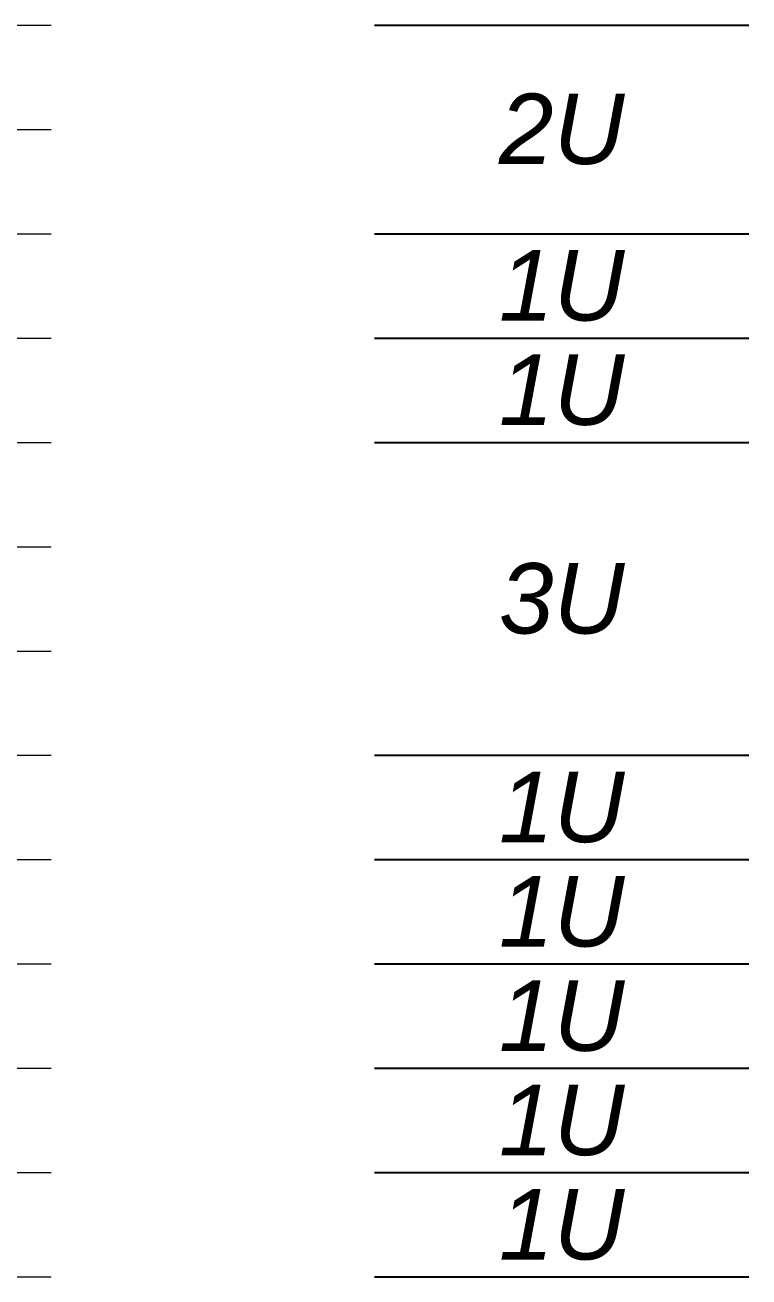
# Model space of a CAD drawing. Header units: millimetres. Extents: x -71336 to -33468, y -26189 to 22712.
# Drawn here: x -34009 to -33700, y -5765 to -5231 of the extents above; entities that cross this region are included whole.
import ezdxf

# ---------------------------------------------------------------- set-up
doc = ezdxf.new("R2010")
doc.units = ezdxf.units.MM
doc.layers.add('SC - Rack Layout - U-guides and centreline', color=5, linetype='Continuous', lineweight=13, plot=False)
doc.layers.add('SC - Text', color=7, linetype='Continuous')
doc.layers.add('SC - TITLE_BLOCK', color=7, linetype='Continuous')
doc.styles.get("Standard").update_dxf_attribs({"font": 'arial.ttf', "height": 35})

# ---------------------------------------------------------------- blocks, each defined once
blk = doc.blocks.new('*U199')
at = {"layer": 'SC - Rack Layout - U-guides and centreline', "ltscale": 5}
blk.add_lwpolyline([(-300, 0), (300, 0)], dxfattribs=at)
blk = doc.blocks.new('*U200')
at = {"layer": 'SC - Rack Layout - U-guides and centreline', "color": 0, "linetype": 'ByBlock', "lineweight": -2, "transparency": 16777216}
for p in [(0, 533.4), (0, 488.95), (0, 444.5), (0, 400.05), (0, 355.6), (0, 311.15), (0, 266.7), (0, 222.25), (0, 177.8), (0, 133.35), (0, 88.9), (0, 44.45), (0, 0)]:
    blk.add_blockref('*U199', p, dxfattribs=at)

msp = doc.modelspace()

# ---------------------------------------------------------------- linework, layer by layer
at = {"layer": 'SC - TITLE_BLOCK'}
for p, q in [((-33859.97, -5231.172), (-33700.3, -5231.172)), ((-33859.97, -5320.072), (-33700.3, -5320.072)), ((-33859.97, -5364.522), (-33700.3, -5364.522)), ((-33859.97, -5408.972), (-33700.3, -5408.972)), ((-33859.97, -5542.322), (-33700.3, -5542.322)), ((-33859.97, -5586.772), (-33700.3, -5586.772)), ((-33859.97, -5631.222), (-33700.3, -5631.222)), ((-33859.97, -5675.672), (-33700.3, -5675.672)), ((-33859.97, -5720.122), (-33700.3, -5720.122)), ((-33859.97, -5764.572), (-33700.3, -5764.572))]:
    msp.add_line(p, q, dxfattribs=at)

# ---------------------------------------------------------------- block references
at = {"layer": 'SC - Rack Layout - U-guides and centreline'}
msp.add_blockref('*U200', (-34297.756, -5764.572), dxfattribs=at)

# ---------------------------------------------------------------- texts
at = {"layer": 'SC - Text', "char_height": 30, "width": 641.95739, "attachment_point": 5}
for s, insert in [('\\pxqc;{\\f@Arial Unicode MS|b0|i1|c0|p34;2U}', (-33780.135, -5275.622)), ('\\pxqc;{\\f@Arial Unicode MS|b0|i1|c0|p34;1U}', (-33780.135, -5342.297)), ('\\pxqc;{\\f@Arial Unicode MS|b0|i1|c0|p34;1U}', (-33780.135, -5386.747)), ('\\pxqc;{\\f@Arial Unicode MS|b0|i1|c0|p34;3U}', (-33780.135, -5475.647)), ('\\pxqc;{\\f@Arial Unicode MS|b0|i1|c0|p34;1U}', (-33780.135, -5564.547)), ('\\pxqc;{\\f@Arial Unicode MS|b0|i1|c0|p34;1U}', (-33780.135, -5608.997)), ('\\pxqc;{\\f@Arial Unicode MS|b0|i1|c0|p34;1U}', (-33780.135, -5653.447)), ('\\pxqc;{\\f@Arial Unicode MS|b0|i1|c0|p34;1U}', (-33780.135, -5697.897)), ('\\pxqc;{\\f@Arial Unicode MS|b0|i1|c0|p34;1U}', (-33780.135, -5742.347))]:
    msp.add_mtext(s, dxfattribs=dict(at, insert=insert))

doc.saveas('drawing.dxf')
